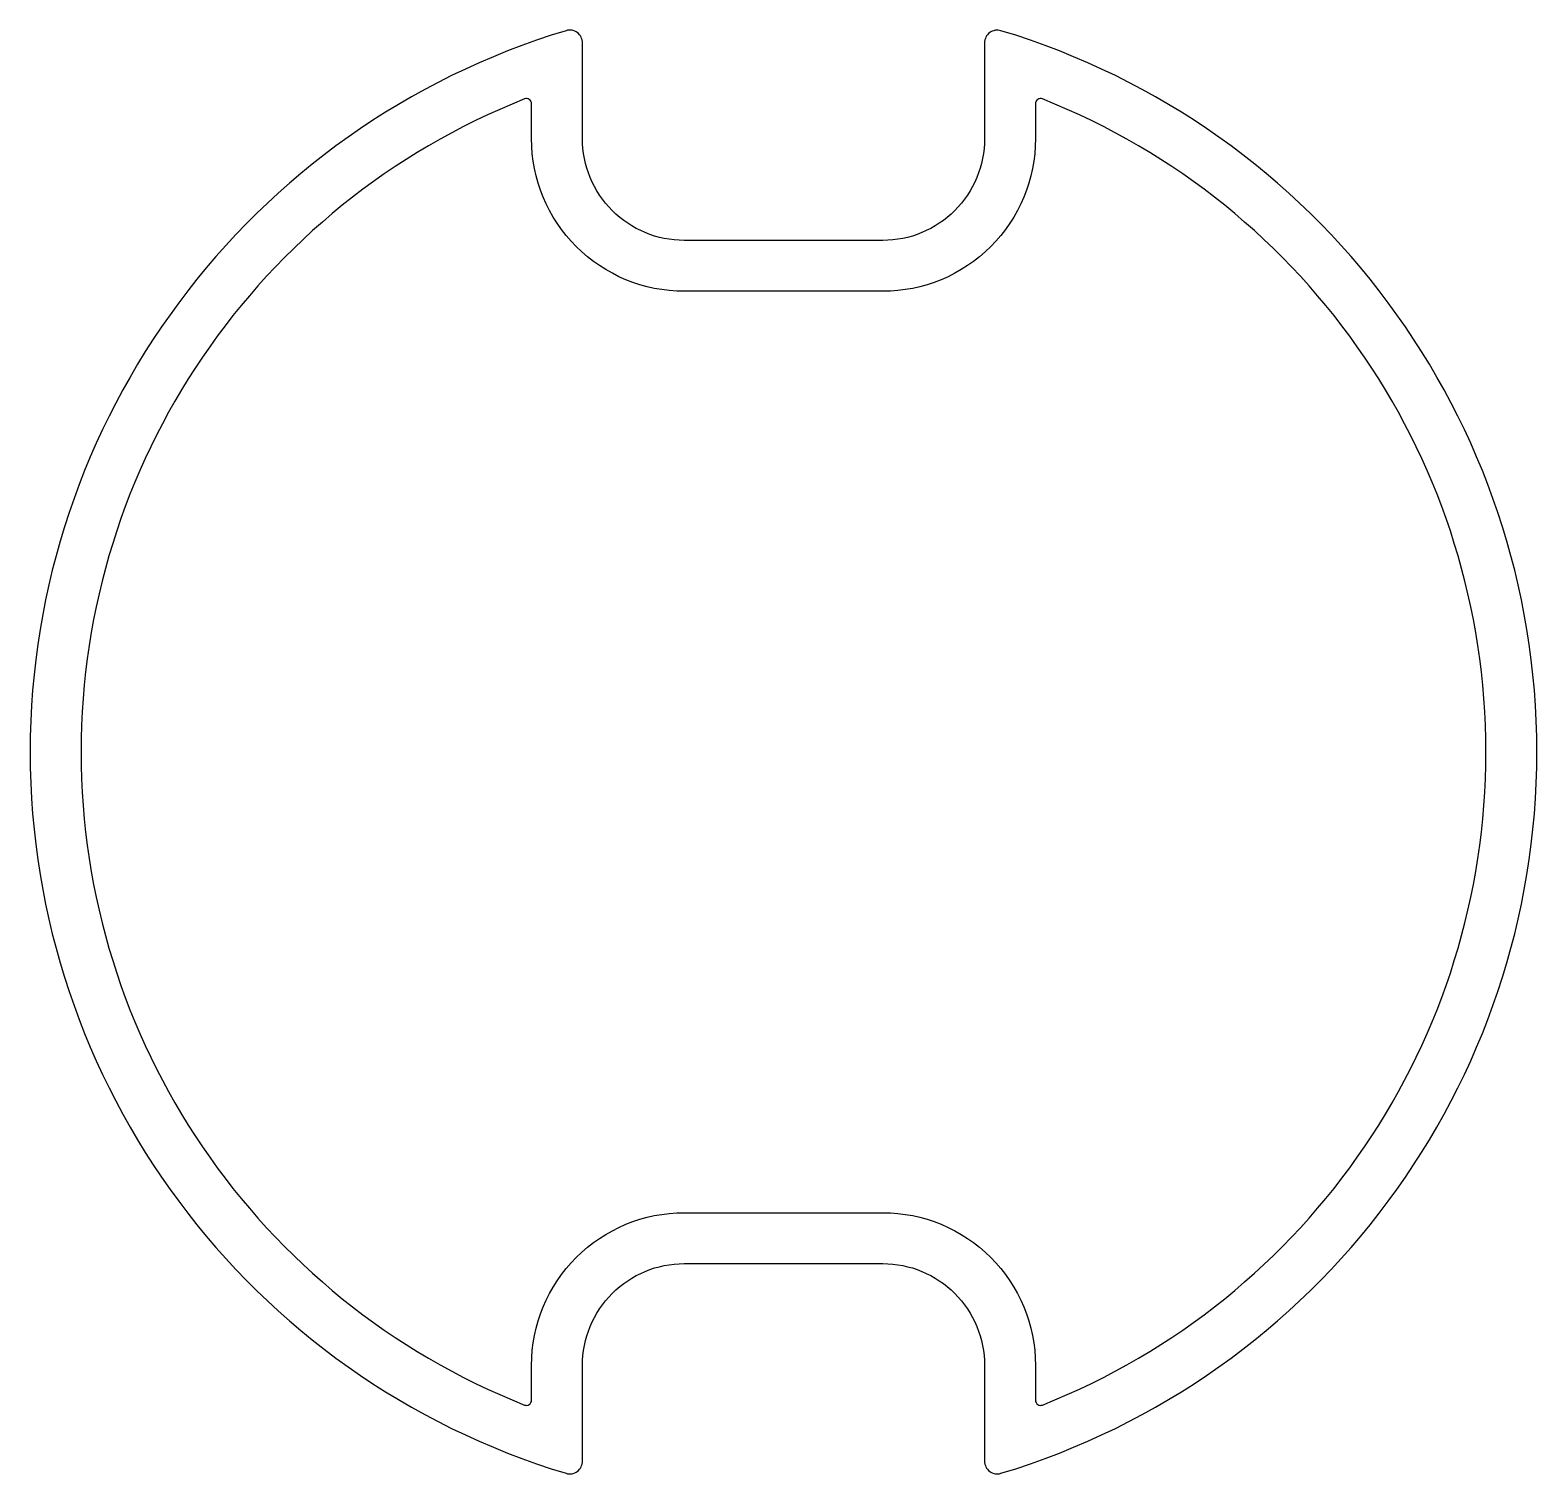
# Model space of a CAD drawing. Extents: x 364 to 423.2, y 186.3 to 243.
import ezdxf

# ---------------------------------------------------------------- set-up
doc = ezdxf.new("R2010")
doc.units = 0
doc.header["$LTSCALE"] = 15
doc.layers.get('0').update_dxf_attribs({"linetype": 'CONTINUOUS'})

msp = doc.modelspace()

# ---------------------------------------------------------------- linework, layer by layer
at = {"color": 0, "ltscale": 0.001}
for points in [[(397.511, 194.542, -0.414214), (401.511, 190.542), (401.511, 186.781, 0.502826), (402.155, 186.302, 0.742967), (402.155, 242.982, 0.502826), (401.511, 242.503), (401.511, 238.742, -0.414214), (397.511, 234.742), (389.711, 234.742, -0.414214), (385.711, 238.742), (385.711, 242.503, 0.502826), (385.066, 242.982, 0.742967), (385.066, 186.302, 0.502826), (385.711, 186.781), (385.711, 190.542, -0.414214), (389.711, 194.542)], [(397.511, 196.542, -0.414214), (403.511, 190.542), (403.511, 189.172, 0.529641), (403.785, 188.986, 0.679215), (403.785, 240.299, 0.529641), (403.511, 240.113), (403.511, 238.742, -0.414214), (397.511, 232.742), (389.711, 232.742, -0.414214), (383.711, 238.742), (383.711, 240.113, 0.529641), (383.437, 240.299, 0.679215), (383.437, 188.986, 0.529641), (383.711, 189.172), (383.711, 190.542, -0.414214), (389.711, 196.542)]]:
    msp.add_lwpolyline(points, format="xyb", close=True, dxfattribs=at)

doc.saveas('drawing.dxf')
